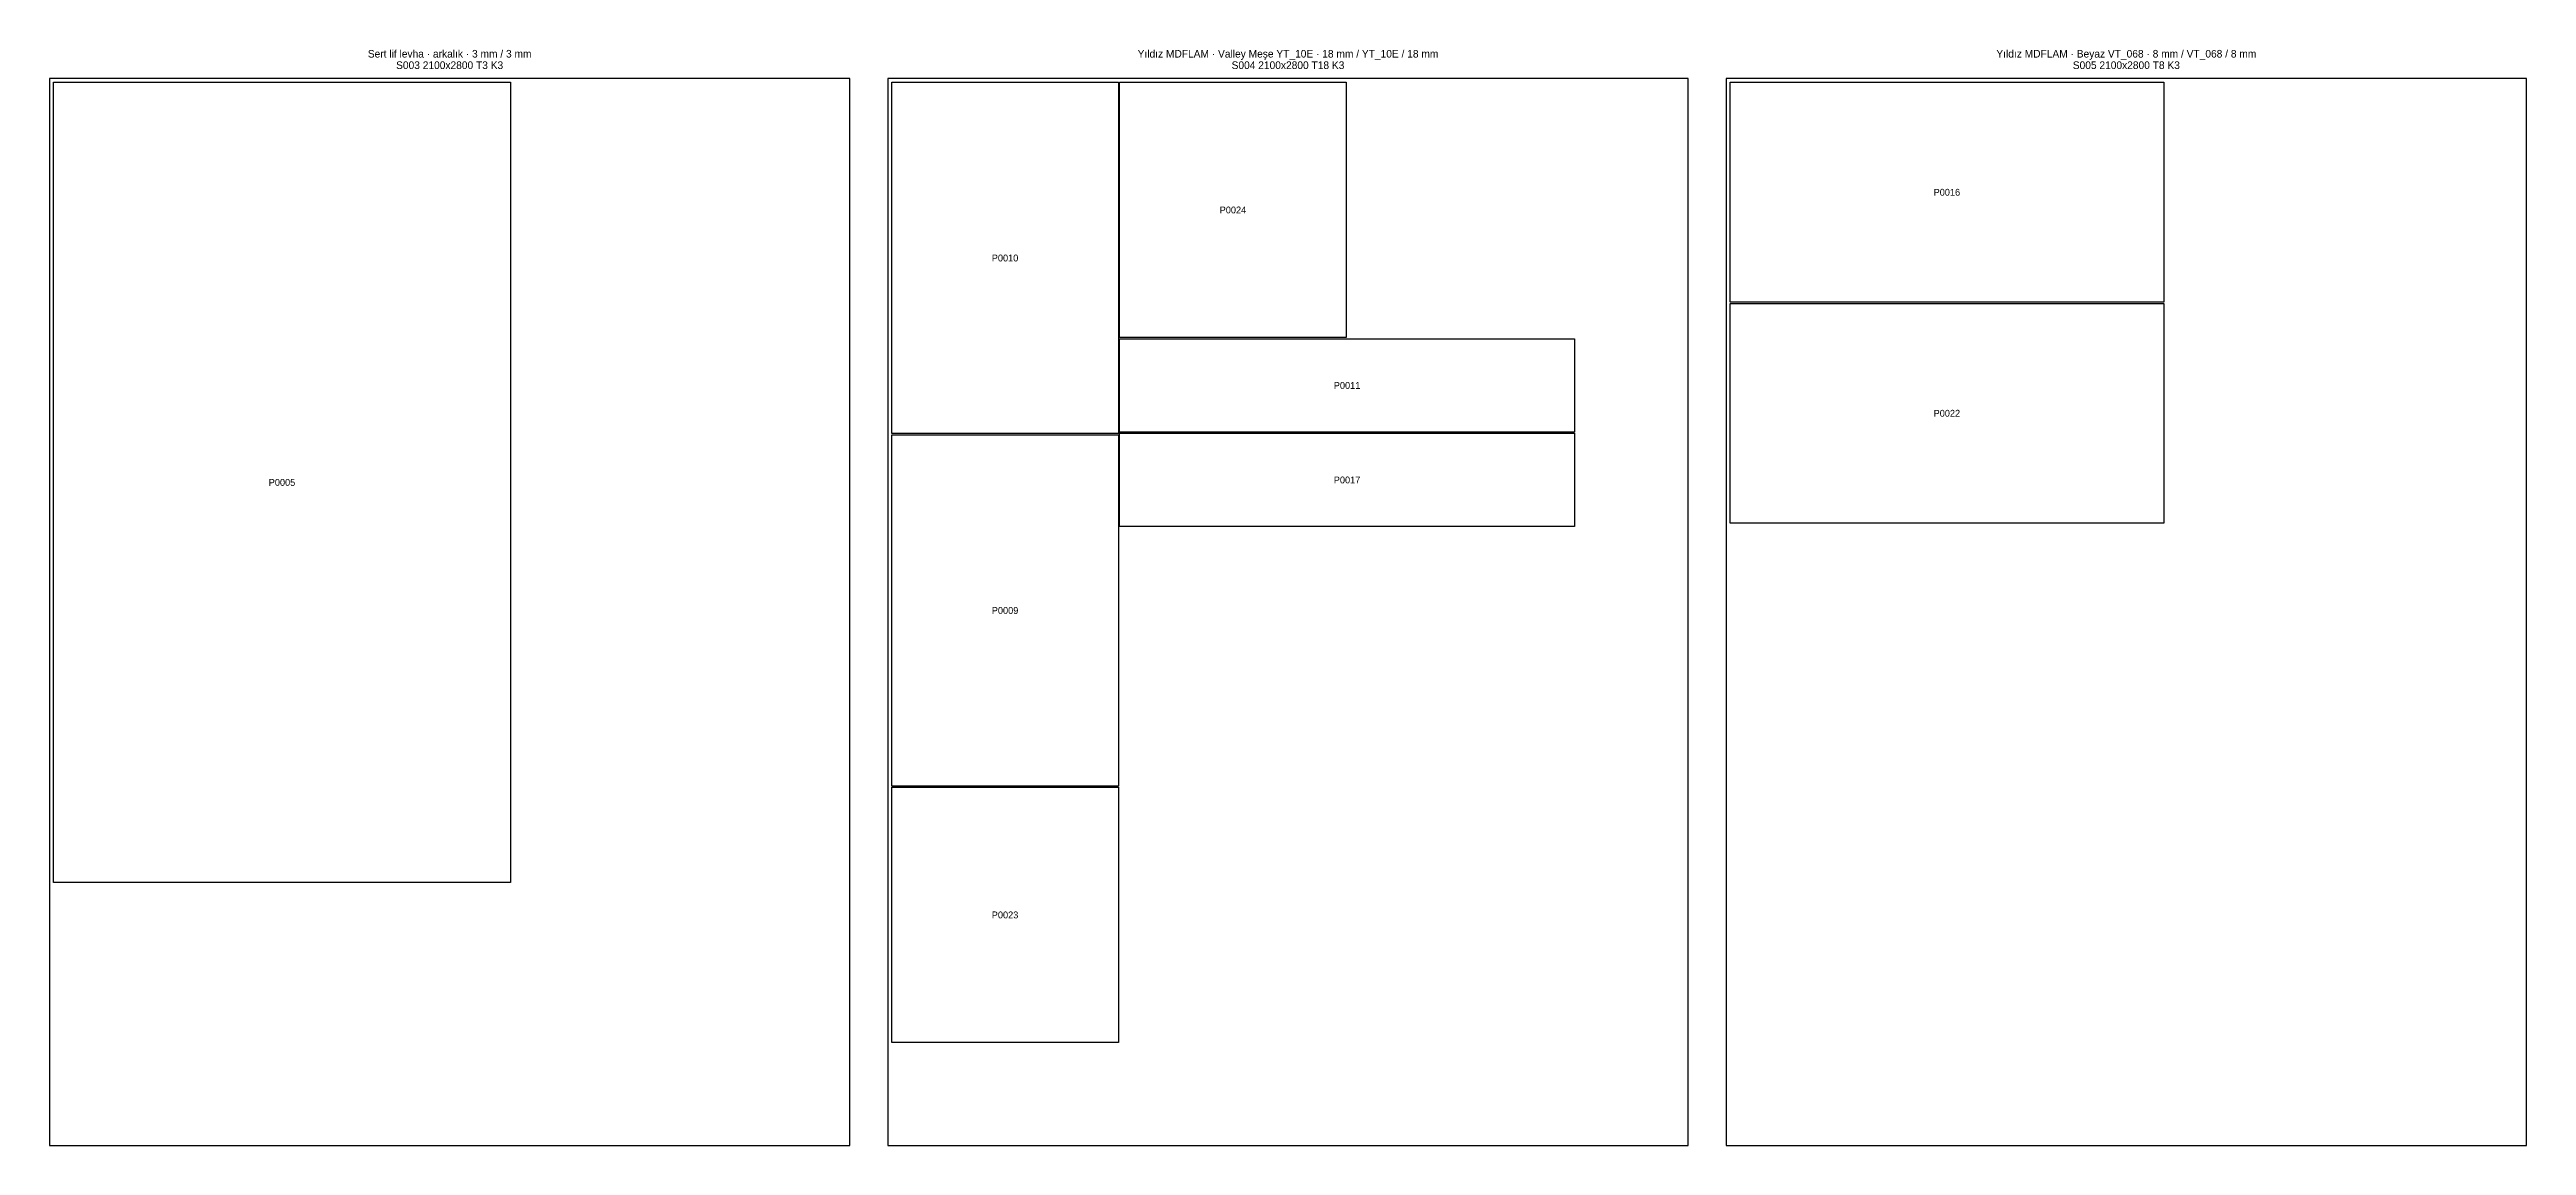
# Model space of a CAD drawing. Header units: millimetres. Extents: x 0 to 10900, y 0 to 2876.
# Drawn here: x 4400 to 10900, y 0 to 2876 of the extents above; entities that cross this region are included whole.
import ezdxf
from ezdxf.enums import TextEntityAlignment as Align

# ---------------------------------------------------------------- set-up
doc = ezdxf.new("R2010")
doc.units = ezdxf.units.MM
for name, color, linetype in [('S003_LABELS', 2, 'CONTINUOUS'), ('S003_PART_P0005', 7, 'CONTINUOUS'), ('S003_STOCK', 8, 'CONTINUOUS'), ('S004_LABELS', 2, 'CONTINUOUS'), ('S004_PART_P0009', 7, 'CONTINUOUS'), ('S004_PART_P0010', 7, 'CONTINUOUS'), ('S004_PART_P0011', 7, 'CONTINUOUS'), ('S004_PART_P0017', 7, 'CONTINUOUS'), ('S004_PART_P0023', 7, 'CONTINUOUS'), ('S004_PART_P0024', 7, 'CONTINUOUS'), ('S004_STOCK', 8, 'CONTINUOUS'), ('S005_LABELS', 2, 'CONTINUOUS'), ('S005_PART_P0016', 7, 'CONTINUOUS'), ('S005_PART_P0022', 7, 'CONTINUOUS'), ('S005_STOCK', 8, 'CONTINUOUS')]:
    doc.layers.add(name, color=color, linetype=linetype)

msp = doc.modelspace()

# ---------------------------------------------------------------- linework, layer by layer
at = {"layer": 'S003_PART_P0005'}
msp.add_lwpolyline([(4410, 2790), (5610, 2790), (5610, 690), (4410, 690)], close=True, dxfattribs=at)
at = {"layer": 'S003_STOCK'}
msp.add_lwpolyline([(4400, 0), (6500, 0), (6500, 2800), (4400, 2800)], close=True, dxfattribs=at)
at = {"layer": 'S004_PART_P0009'}
msp.add_lwpolyline([(6610, 1865), (7205, 1865), (7205, 943), (6610, 943)], close=True, dxfattribs=at)
at = {"layer": 'S004_PART_P0010'}
msp.add_lwpolyline([(6610, 2790), (7205, 2790), (7205, 1868), (6610, 1868)], close=True, dxfattribs=at)
at = {"layer": 'S004_PART_P0011'}
msp.add_lwpolyline([(7208, 2117), (8402, 2117), (8402, 1872), (7208, 1872)], close=True, dxfattribs=at)
at = {"layer": 'S004_PART_P0017'}
msp.add_lwpolyline([(7208, 1869), (8402, 1869), (8402, 1624), (7208, 1624)], close=True, dxfattribs=at)
at = {"layer": 'S004_PART_P0023'}
msp.add_lwpolyline([(6610, 940), (7205, 940), (7205, 270), (6610, 270)], close=True, dxfattribs=at)
at = {"layer": 'S004_PART_P0024'}
msp.add_lwpolyline([(7208, 2790), (7803, 2790), (7803, 2120), (7208, 2120)], close=True, dxfattribs=at)
at = {"layer": 'S004_STOCK'}
msp.add_lwpolyline([(6600, 0), (8700, 0), (8700, 2800), (6600, 2800)], close=True, dxfattribs=at)
at = {"layer": 'S005_PART_P0016'}
msp.add_lwpolyline([(8810, 2790), (9948, 2790), (9948, 2213), (8810, 2213)], close=True, dxfattribs=at)
at = {"layer": 'S005_PART_P0022'}
msp.add_lwpolyline([(8810, 2210), (9948, 2210), (9948, 1633), (8810, 1633)], close=True, dxfattribs=at)
at = {"layer": 'S005_STOCK'}
msp.add_lwpolyline([(8800, 0), (10900, 0), (10900, 2800), (8800, 2800)], close=True, dxfattribs=at)

# ---------------------------------------------------------------- texts
at = {"layer": 'S003_LABELS'}
for s, height, p in [('Sert lif levha · arkalık · 3 mm / 3 mm', 20, (5450, 2865)), ('S003 2100x2800 T3 K3', 20, (5450, 2835)), ('P0005', 18, (5010, 1740))]:
    msp.add_text(s, height=height, dxfattribs=at).set_placement(p, align=Align.MIDDLE_CENTER)
at = {"layer": 'S004_LABELS'}
for s, height, p in [('Yıldız MDFLAM · Valley Meşe YT_10E · 18 mm / YT_10E / 18 mm', 20, (7650, 2865)), ('S004 2100x2800 T18 K3', 20, (7650, 2835)), ('P0024', 18, (7505.5, 2455)), ('P0010', 18, (6907.5, 2329)), ('P0011', 18, (7805, 1994.5)), ('P0017', 18, (7805, 1746.5)), ('P0009', 18, (6907.5, 1404)), ('P0023', 18, (6907.5, 605))]:
    msp.add_text(s, height=height, dxfattribs=at).set_placement(p, align=Align.MIDDLE_CENTER)
at = {"layer": 'S005_LABELS'}
for s, height, p in [('Yıldız MDFLAM · Beyaz VT_068 · 8 mm / VT_068 / 8 mm', 20, (9850, 2865)), ('S005 2100x2800 T8 K3', 20, (9850, 2835)), ('P0016', 18, (9379, 2501.5)), ('P0022', 18, (9379, 1921.5))]:
    msp.add_text(s, height=height, dxfattribs=at).set_placement(p, align=Align.MIDDLE_CENTER)

doc.saveas('drawing.dxf')
